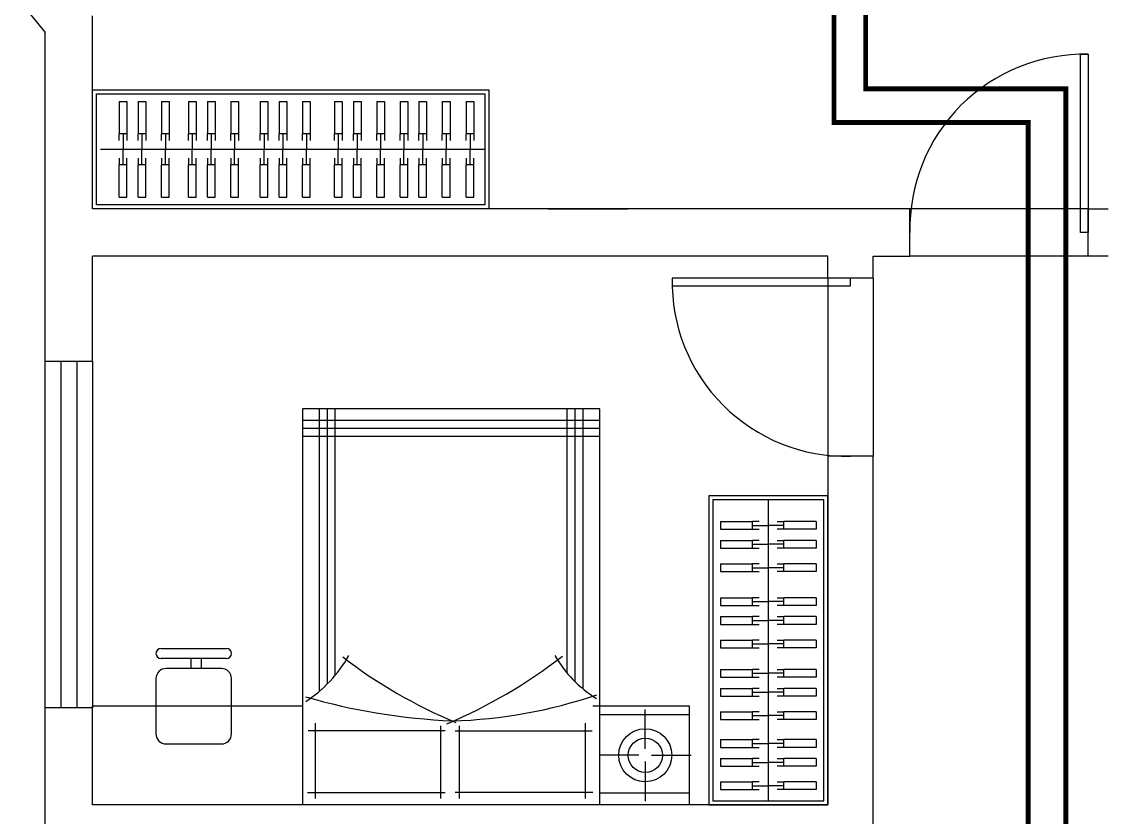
# Model space of a CAD drawing. Header units: millimetres. Extents: x -1705246 to 222838, y -3231245 to 126310.
# Drawn here: x 196630 to 202090, y 4491 to 8510 of the extents above; entities that cross this region are included whole.
import ezdxf

# ---------------------------------------------------------------- set-up
doc = ezdxf.new("R2010")
doc.units = ezdxf.units.MM
doc.linetypes.add('ACAD_ISO03W100', pattern=[30, 12, -18])
for name, color, linetype in [('016-P平面家具', 1, 'Continuous'), ('250', 250, 'Continuous'), ('家具', 1, 'Continuous'), ('家具外线', 1, 'Continuous')]:
    doc.layers.add(name, color=color, linetype=linetype)

msp = doc.modelspace()

# ---------------------------------------------------------------- linework, layer by layer
at = {"color": 250}
for p, q in [((196630.2, 8601.8), (196748.3, 8454.4)), ((196988.3, 7565), (196988.3, 8538.7)), ((196748.3, 6795), (196748.3, 8454.4)), ((201973.3, 7445), (201973.3, 8345)), ((201973.3, 8345), (202013.3, 8345)), ((202013.3, 8345), (202013.3, 7445)), ((196988.3, 7565), (196988.3, 8165)), ((196988.3, 8165), (198988.3, 8165)), ((197008.3, 7585), (197008.3, 8145)), ((197008.3, 8145), (198968.3, 8145)), ((198968.3, 8145), (198968.3, 7585)), ((198988.3, 8165), (198988.3, 7565)), ((197122.4, 8106.7), (197161.3, 8106.7)), ((197122.4, 8106.7), (197122.4, 7944)), ((197161.3, 8106.7), (197161.3, 7944)), ((197217.9, 8106.7), (197256.8, 8106.7)), ((197217.9, 8106.7), (197217.9, 7944)), ((197256.8, 8106.7), (197256.8, 7944)), ((197336, 8106.7), (197374.9, 8106.7)), ((197336, 8106.7), (197336, 7944)), ((197374.9, 8106.7), (197374.9, 7944)), ((197472.3, 8106.7), (197511.2, 8106.7)), ((197472.3, 8106.7), (197472.3, 7944)), ((197511.2, 8106.7), (197511.2, 7944)), ((197567.7, 8106.7), (197606.7, 8106.7)), ((197567.7, 8106.7), (197567.7, 7944)), ((197606.7, 8106.7), (197606.7, 7944)), ((197685.9, 8106.7), (197724.8, 8106.7)), ((197685.9, 8106.7), (197685.9, 7944)), ((197724.8, 8106.7), (197724.8, 7944)), ((197834, 8106.7), (197872.9, 8106.7)), ((197834, 8106.7), (197834, 7944)), ((197872.9, 8106.7), (197872.9, 7944)), ((197929.5, 8106.7), (197968.4, 8106.7)), ((197929.5, 8106.7), (197929.5, 7944)), ((197968.4, 8106.7), (197968.4, 7944)), ((198047.6, 8106.7), (198086.6, 8106.7)), ((198047.6, 8106.7), (198047.6, 7944)), ((198086.6, 8106.7), (198086.6, 7944)), ((198208.8, 8106.7), (198247.7, 8106.7)), ((198208.8, 8106.7), (198208.8, 7944)), ((198247.7, 8106.7), (198247.7, 7944)), ((198304.3, 8106.7), (198343.2, 8106.7)), ((198304.3, 8106.7), (198304.3, 7944)), ((198343.2, 8106.7), (198343.2, 7944)), ((198422.4, 8106.7), (198461.4, 8106.7)), ((198422.4, 8106.7), (198422.4, 7944)), ((198461.4, 8106.7), (198461.4, 7944)), ((198539.8, 8106.7), (198578.7, 8106.7)), ((198539.8, 8106.7), (198539.8, 7944)), ((198578.7, 8106.7), (198578.7, 7944)), ((198635.3, 8106.7), (198674.2, 8106.7)), ((198635.3, 8106.7), (198635.3, 7944)), ((198674.2, 8106.7), (198674.2, 7944)), ((198753.4, 8106.7), (198792.3, 8106.7)), ((198753.4, 8106.7), (198753.4, 7944)), ((198792.3, 8106.7), (198792.3, 7944)), ((198873.7, 8106.7), (198912.6, 8106.7)), ((198873.7, 8106.7), (198873.7, 7944)), ((198912.6, 8106.7), (198912.6, 7944)), ((197161.3, 7944), (197122.4, 7944)), ((197122.4, 7910.3), (197122.4, 7944)), ((197141.9, 7944), (197141.9, 7865)), ((197161.3, 7944), (197161.3, 7910.3)), ((197256.8, 7944), (197217.9, 7944)), ((197217.9, 7910.3), (197217.9, 7944)), ((197237.4, 7944), (197237.4, 7865)), ((197256.8, 7944), (197256.8, 7910.3)), ((197374.9, 7944), (197336, 7944)), ((197336, 7910.3), (197336, 7944)), ((197355.5, 7944), (197355.5, 7865)), ((197374.9, 7944), (197374.9, 7910.3)), ((197511.2, 7944), (197472.3, 7944)), ((197472.3, 7910.3), (197472.3, 7944)), ((197491.7, 7944), (197491.7, 7865)), ((197511.2, 7944), (197511.2, 7910.3)), ((197606.7, 7944), (197567.7, 7944)), ((197567.7, 7910.3), (197567.7, 7944)), ((197587.2, 7944), (197587.2, 7865)), ((197606.7, 7944), (197606.7, 7910.3)), ((197724.8, 7944), (197685.9, 7944)), ((197685.9, 7910.3), (197685.9, 7944)), ((197705.3, 7944), (197705.3, 7865)), ((197724.8, 7944), (197724.8, 7910.3)), ((197872.9, 7944), (197834, 7944)), ((197834, 7910.3), (197834, 7944)), ((197853.5, 7944), (197853.5, 7865)), ((197872.9, 7944), (197872.9, 7910.3)), ((197968.4, 7944), (197929.5, 7944)), ((197929.5, 7910.3), (197929.5, 7944)), ((197949, 7944), (197949, 7865)), ((197968.4, 7944), (197968.4, 7910.3)), ((198086.6, 7944), (198047.6, 7944)), ((198047.6, 7910.3), (198047.6, 7944)), ((198067.1, 7944), (198067.1, 7865)), ((198086.6, 7944), (198086.6, 7910.3)), ((198247.7, 7944), (198208.8, 7944)), ((198208.8, 7910.3), (198208.8, 7944)), ((198228.3, 7944), (198228.3, 7865)), ((198247.7, 7944), (198247.7, 7910.3)), ((198343.2, 7944), (198304.3, 7944)), ((198304.3, 7910.3), (198304.3, 7944)), ((198323.8, 7944), (198323.8, 7865)), ((198343.2, 7944), (198343.2, 7910.3)), ((198461.4, 7944), (198422.4, 7944)), ((198422.4, 7910.3), (198422.4, 7944)), ((198441.9, 7944), (198441.9, 7865)), ((198461.4, 7944), (198461.4, 7910.3)), ((198578.7, 7944), (198539.8, 7944)), ((198539.8, 7910.3), (198539.8, 7944)), ((198559.2, 7944), (198559.2, 7865)), ((198578.7, 7944), (198578.7, 7910.3)), ((198674.2, 7944), (198635.3, 7944)), ((198635.3, 7910.3), (198635.3, 7944)), ((198654.7, 7944), (198654.7, 7865)), ((198674.2, 7944), (198674.2, 7910.3)), ((198792.3, 7944), (198753.4, 7944)), ((198753.4, 7910.3), (198753.4, 7944)), ((198772.8, 7944), (198772.8, 7865)), ((198792.3, 7944), (198792.3, 7910.3)), ((198912.6, 7944), (198873.7, 7944)), ((198873.7, 7910.3), (198873.7, 7944)), ((198893.2, 7944), (198893.2, 7865)), ((198912.6, 7944), (198912.6, 7910.3)), ((198968.3, 7865), (197028.3, 7865)), ((197141.9, 7786), (197141.9, 7865)), ((197237.4, 7786), (197237.4, 7865)), ((197355.5, 7786), (197355.5, 7865)), ((197491.7, 7786), (197491.7, 7865)), ((197587.2, 7786), (197587.2, 7865)), ((197705.3, 7786), (197705.3, 7865)), ((197853.5, 7786), (197853.5, 7865)), ((197949, 7786), (197949, 7865)), ((198067.1, 7786), (198067.1, 7865)), ((198228.3, 7786), (198228.3, 7865)), ((198323.8, 7786), (198323.8, 7865)), ((198441.9, 7786), (198441.9, 7865)), ((198559.2, 7786), (198559.2, 7865)), ((198654.7, 7786), (198654.7, 7865)), ((198772.8, 7786), (198772.8, 7865)), ((198893.2, 7786), (198893.2, 7865)), ((197122.4, 7819.7), (197122.4, 7786)), ((197161.3, 7786), (197161.3, 7819.7)), ((197217.9, 7819.7), (197217.9, 7786)), ((197256.8, 7786), (197256.8, 7819.7)), ((197336, 7819.7), (197336, 7786)), ((197374.9, 7786), (197374.9, 7819.7)), ((197472.3, 7819.7), (197472.3, 7786)), ((197511.2, 7786), (197511.2, 7819.7)), ((197567.7, 7819.7), (197567.7, 7786)), ((197606.7, 7786), (197606.7, 7819.7)), ((197685.9, 7819.7), (197685.9, 7786)), ((197724.8, 7786), (197724.8, 7819.7)), ((197834, 7819.7), (197834, 7786)), ((197872.9, 7786), (197872.9, 7819.7)), ((197929.5, 7819.7), (197929.5, 7786)), ((197968.4, 7786), (197968.4, 7819.7)), ((198047.6, 7819.7), (198047.6, 7786)), ((198086.6, 7786), (198086.6, 7819.7)), ((198208.8, 7819.7), (198208.8, 7786)), ((198247.7, 7786), (198247.7, 7819.7)), ((198304.3, 7819.7), (198304.3, 7786)), ((198343.2, 7786), (198343.2, 7819.7)), ((198422.4, 7819.7), (198422.4, 7786)), ((198461.4, 7786), (198461.4, 7819.7)), ((198539.8, 7819.7), (198539.8, 7786)), ((198578.7, 7786), (198578.7, 7819.7)), ((198635.3, 7819.7), (198635.3, 7786)), ((198674.2, 7786), (198674.2, 7819.7)), ((198753.4, 7819.7), (198753.4, 7786)), ((198792.3, 7786), (198792.3, 7819.7)), ((198873.7, 7819.7), (198873.7, 7786)), ((198912.6, 7786), (198912.6, 7819.7)), ((197161.3, 7786), (197122.4, 7786)), ((197122.4, 7623.3), (197122.4, 7786)), ((197161.3, 7623.3), (197161.3, 7786)), ((197256.8, 7786), (197217.9, 7786)), ((197217.9, 7623.3), (197217.9, 7786)), ((197256.8, 7623.3), (197256.8, 7786)), ((197374.9, 7786), (197336, 7786)), ((197336, 7623.3), (197336, 7786)), ((197374.9, 7623.3), (197374.9, 7786)), ((197511.2, 7786), (197472.3, 7786)), ((197472.3, 7623.3), (197472.3, 7786)), ((197511.2, 7623.3), (197511.2, 7786)), ((197606.7, 7786), (197567.7, 7786)), ((197567.7, 7623.3), (197567.7, 7786)), ((197606.7, 7623.3), (197606.7, 7786)), ((197724.8, 7786), (197685.9, 7786)), ((197685.9, 7623.3), (197685.9, 7786)), ((197724.8, 7623.3), (197724.8, 7786)), ((197872.9, 7786), (197834, 7786)), ((197834, 7623.3), (197834, 7786)), ((197872.9, 7623.3), (197872.9, 7786)), ((197968.4, 7786), (197929.5, 7786)), ((197929.5, 7623.3), (197929.5, 7786)), ((197968.4, 7623.3), (197968.4, 7786)), ((198086.6, 7786), (198047.6, 7786)), ((198047.6, 7623.3), (198047.6, 7786)), ((198086.6, 7623.3), (198086.6, 7786)), ((198247.7, 7786), (198208.8, 7786)), ((198208.8, 7623.3), (198208.8, 7786)), ((198247.7, 7623.3), (198247.7, 7786)), ((198343.2, 7786), (198304.3, 7786)), ((198304.3, 7623.3), (198304.3, 7786)), ((198343.2, 7623.3), (198343.2, 7786)), ((198461.4, 7786), (198422.4, 7786)), ((198422.4, 7623.3), (198422.4, 7786)), ((198461.4, 7623.3), (198461.4, 7786)), ((198578.7, 7786), (198539.8, 7786)), ((198539.8, 7623.3), (198539.8, 7786)), ((198578.7, 7623.3), (198578.7, 7786)), ((198674.2, 7786), (198635.3, 7786)), ((198635.3, 7623.3), (198635.3, 7786)), ((198674.2, 7623.3), (198674.2, 7786)), ((198792.3, 7786), (198753.4, 7786)), ((198753.4, 7623.3), (198753.4, 7786)), ((198792.3, 7623.3), (198792.3, 7786)), ((198912.6, 7786), (198873.7, 7786)), ((198873.7, 7623.3), (198873.7, 7786)), ((198912.6, 7623.3), (198912.6, 7786)), ((197122.4, 7623.3), (197161.3, 7623.3)), ((197217.9, 7623.3), (197256.8, 7623.3)), ((197336, 7623.3), (197374.9, 7623.3)), ((197472.3, 7623.3), (197511.2, 7623.3)), ((197567.7, 7623.3), (197606.7, 7623.3)), ((197685.9, 7623.3), (197724.8, 7623.3)), ((197834, 7623.3), (197872.9, 7623.3)), ((197929.5, 7623.3), (197968.4, 7623.3)), ((198047.6, 7623.3), (198086.6, 7623.3)), ((198208.8, 7623.3), (198247.7, 7623.3)), ((198304.3, 7623.3), (198343.2, 7623.3)), ((198422.4, 7623.3), (198461.4, 7623.3)), ((198539.8, 7623.3), (198578.7, 7623.3)), ((198635.3, 7623.3), (198674.2, 7623.3)), ((198753.4, 7623.3), (198792.3, 7623.3)), ((198873.7, 7623.3), (198912.6, 7623.3)), ((198988.3, 7565), (196988.3, 7565)), ((198968.3, 7585), (197008.3, 7585)), ((201113.3, 7565), (197008.3, 7565)), ((199288.3, 7565), (199688.3, 7565)), ((201113.3, 7325), (201113.3, 7565)), ((202013.3, 7565), (201113.3, 7565)), ((202013.3, 7325), (202013.3, 7565)), ((202013.3, 7565), (202113.3, 7565)), ((202013.3, 7445), (201973.3, 7445)), ((196988.3, 6795), (196988.3, 7325)), ((200698.3, 7325), (196988.3, 7325)), ((200698.3, 7215), (200698.3, 7325)), ((200928.3, 7215), (200928.3, 7325)), ((200928.3, 7325), (201113.3, 7325)), ((202013.3, 7325), (201113.3, 7325)), ((202113.3, 7325), (202013.3, 7325)), ((200813.3, 7215), (199913.3, 7215)), ((199913.3, 7215), (199913.3, 7175)), ((200928.3, 7215), (200698.3, 7215)), ((200698.3, 7215), (200698.3, 6315)), ((200813.3, 7175), (200813.3, 7215)), ((200928.3, 7215), (200928.3, 6315)), ((199913.3, 7175), (200813.3, 7175)), ((196748.3, 5045), (196748.3, 6795)), ((196748.3, 6795), (196988.3, 6795)), ((196828.3, 6795), (196828.3, 5045)), ((196908.3, 6795), (196908.3, 5045)), ((196988.3, 6795), (196988.3, 5045)), ((200928.3, 6315), (200698.3, 6315)), ((200698.3, 6315), (200698.3, 4555)), ((200928.3, 2115), (200928.3, 6315)), ((200698.3, 6115), (200098.3, 6115)), ((200098.3, 6115), (200098.3, 4555)), ((200698.3, 4555), (200698.3, 6115)), ((200678.3, 6095), (200118.3, 6095)), ((200118.3, 6095), (200118.3, 4575)), ((200398.3, 6095), (200398.3, 4575)), ((200678.3, 4575), (200678.3, 6095)), ((200156.5, 5985.5), (200156.5, 5946.6)), ((200156.5, 5985.5), (200319.2, 5985.5)), ((200319.2, 5946.6), (200319.2, 5985.5)), ((200352.9, 5985.5), (200319.2, 5985.5)), ((200319.2, 5966), (200398.3, 5966)), ((200477.3, 5966), (200398.3, 5966)), ((200443.6, 5985.5), (200477.3, 5985.5)), ((200477.3, 5946.6), (200477.3, 5985.5)), ((200640, 5985.5), (200477.3, 5985.5)), ((200640, 5985.5), (200640, 5946.6)), ((200156.5, 5946.6), (200319.2, 5946.6)), ((200319.2, 5946.6), (200352.9, 5946.6)), ((200477.3, 5946.6), (200443.6, 5946.6)), ((200640, 5946.6), (200477.3, 5946.6)), ((200156.5, 5890), (200156.5, 5851.1)), ((200156.5, 5890), (200319.2, 5890)), ((200156.5, 5851.1), (200319.2, 5851.1)), ((200319.2, 5851.1), (200319.2, 5890)), ((200352.9, 5890), (200319.2, 5890)), ((200319.2, 5870.5), (200398.3, 5870.5)), ((200319.2, 5851.1), (200352.9, 5851.1)), ((200477.3, 5870.5), (200398.3, 5870.5)), ((200443.6, 5890), (200477.3, 5890)), ((200477.3, 5851.1), (200443.6, 5851.1)), ((200477.3, 5851.1), (200477.3, 5890)), ((200640, 5890), (200477.3, 5890)), ((200640, 5851.1), (200477.3, 5851.1)), ((200640, 5890), (200640, 5851.1)), ((200156.5, 5771.9), (200156.5, 5733)), ((200156.5, 5771.9), (200319.2, 5771.9)), ((200156.5, 5733), (200319.2, 5733)), ((200319.2, 5733), (200319.2, 5771.9)), ((200352.9, 5771.9), (200319.2, 5771.9)), ((200319.2, 5752.4), (200398.3, 5752.4)), ((200319.2, 5733), (200352.9, 5733)), ((200477.3, 5752.4), (200398.3, 5752.4)), ((200443.6, 5771.9), (200477.3, 5771.9)), ((200477.3, 5733), (200443.6, 5733)), ((200477.3, 5733), (200477.3, 5771.9)), ((200640, 5771.9), (200477.3, 5771.9)), ((200640, 5733), (200477.3, 5733)), ((200640, 5771.9), (200640, 5733)), ((200156.5, 5600.6), (200156.5, 5561.6)), ((200156.5, 5600.6), (200319.2, 5600.6)), ((200319.2, 5561.6), (200319.2, 5600.6)), ((200352.9, 5600.6), (200319.2, 5600.6)), ((200319.2, 5581.1), (200398.3, 5581.1)), ((200477.3, 5581.1), (200398.3, 5581.1)), ((200443.6, 5600.6), (200477.3, 5600.6)), ((200477.3, 5561.6), (200477.3, 5600.6)), ((200640, 5600.6), (200477.3, 5600.6)), ((200640, 5600.6), (200640, 5561.6)), ((200156.5, 5561.6), (200319.2, 5561.6)), ((200319.2, 5561.6), (200352.9, 5561.6)), ((200477.3, 5561.6), (200443.6, 5561.6)), ((200640, 5561.6), (200477.3, 5561.6)), ((200156.5, 5505.1), (200156.5, 5466.1)), ((200156.5, 5505.1), (200319.2, 5505.1)), ((200156.5, 5466.1), (200319.2, 5466.1)), ((200319.2, 5466.1), (200319.2, 5505.1)), ((200352.9, 5505.1), (200319.2, 5505.1)), ((200319.2, 5485.6), (200398.3, 5485.6)), ((200319.2, 5466.1), (200352.9, 5466.1)), ((200477.3, 5485.6), (200398.3, 5485.6)), ((200443.6, 5505.1), (200477.3, 5505.1)), ((200477.3, 5466.1), (200443.6, 5466.1)), ((200477.3, 5466.1), (200477.3, 5505.1)), ((200640, 5505.1), (200477.3, 5505.1)), ((200640, 5466.1), (200477.3, 5466.1)), ((200640, 5505.1), (200640, 5466.1)), ((200156.5, 5386.9), (200156.5, 5348)), ((200156.5, 5386.9), (200319.2, 5386.9)), ((200319.2, 5348), (200319.2, 5386.9)), ((200352.9, 5386.9), (200319.2, 5386.9)), ((200319.2, 5367.5), (200398.3, 5367.5)), ((200477.3, 5367.5), (200398.3, 5367.5)), ((200443.6, 5386.9), (200477.3, 5386.9)), ((200477.3, 5348), (200477.3, 5386.9)), ((200640, 5386.9), (200477.3, 5386.9)), ((200640, 5386.9), (200640, 5348)), ((200156.5, 5348), (200319.2, 5348)), ((200319.2, 5348), (200352.9, 5348)), ((200477.3, 5348), (200443.6, 5348)), ((200640, 5348), (200477.3, 5348)), ((200156.5, 5238.5), (200156.5, 5199.6)), ((200156.5, 5238.5), (200319.2, 5238.5)), ((200156.5, 5199.6), (200319.2, 5199.6)), ((200319.2, 5199.6), (200319.2, 5238.5)), ((200352.9, 5238.5), (200319.2, 5238.5)), ((200319.2, 5219.1), (200398.3, 5219.1)), ((200319.2, 5199.6), (200352.9, 5199.6)), ((200477.3, 5219.1), (200398.3, 5219.1)), ((200443.6, 5238.5), (200477.3, 5238.5)), ((200477.3, 5199.6), (200443.6, 5199.6)), ((200477.3, 5199.6), (200477.3, 5238.5)), ((200640, 5238.5), (200477.3, 5238.5)), ((200640, 5199.6), (200477.3, 5199.6)), ((200640, 5238.5), (200640, 5199.6)), ((200156.5, 5143), (200156.5, 5104.1)), ((200156.5, 5143), (200319.2, 5143)), ((200319.2, 5104.1), (200319.2, 5143)), ((200352.9, 5143), (200319.2, 5143)), ((200443.6, 5143), (200477.3, 5143)), ((200477.3, 5104.1), (200477.3, 5143)), ((200640, 5143), (200477.3, 5143)), ((200640, 5143), (200640, 5104.1)), ((200156.5, 5104.1), (200319.2, 5104.1)), ((200319.2, 5123.6), (200398.3, 5123.6)), ((200319.2, 5104.1), (200352.9, 5104.1)), ((200477.3, 5123.6), (200398.3, 5123.6)), ((200477.3, 5104.1), (200443.6, 5104.1)), ((200640, 5104.1), (200477.3, 5104.1)), ((196748.3, 3905), (196748.3, 5045)), ((196988.3, 5045), (196748.3, 5045)), ((196988.3, 4555), (196988.3, 5055)), ((196988.3, 5055), (198048.3, 5055)), ((196988.3, 4555), (196988.3, 5045)), ((198048.3, 5055), (198048.3, 4555)), ((200156.5, 5024.9), (200156.5, 4986)), ((200156.5, 5024.9), (200319.2, 5024.9)), ((200319.2, 4986), (200319.2, 5024.9)), ((200352.9, 5024.9), (200319.2, 5024.9)), ((200443.6, 5024.9), (200477.3, 5024.9)), ((200477.3, 4986), (200477.3, 5024.9)), ((200640, 5024.9), (200477.3, 5024.9)), ((200640, 5024.9), (200640, 4986)), ((200156.5, 4986), (200319.2, 4986)), ((200319.2, 5005.5), (200398.3, 5005.5)), ((200319.2, 4986), (200352.9, 4986)), ((200477.3, 5005.5), (200398.3, 5005.5)), ((200477.3, 4986), (200443.6, 4986)), ((200640, 4986), (200477.3, 4986)), ((200156.5, 4884.1), (200156.5, 4845.1)), ((200156.5, 4884.1), (200319.2, 4884.1)), ((200319.2, 4845.1), (200319.2, 4884.1)), ((200352.9, 4884.1), (200319.2, 4884.1)), ((200319.2, 4864.6), (200398.3, 4864.6)), ((200477.3, 4864.6), (200398.3, 4864.6)), ((200443.6, 4884.1), (200477.3, 4884.1)), ((200477.3, 4845.1), (200477.3, 4884.1)), ((200640, 4884.1), (200477.3, 4884.1)), ((200640, 4884.1), (200640, 4845.1)), ((200156.5, 4845.1), (200319.2, 4845.1)), ((200319.2, 4845.1), (200352.9, 4845.1)), ((200477.3, 4845.1), (200443.6, 4845.1)), ((200640, 4845.1), (200477.3, 4845.1)), ((200156.5, 4788.6), (200156.5, 4749.7)), ((200156.5, 4788.6), (200319.2, 4788.6)), ((200156.5, 4749.7), (200319.2, 4749.7)), ((200319.2, 4749.7), (200319.2, 4788.6)), ((200352.9, 4788.6), (200319.2, 4788.6)), ((200319.2, 4769.1), (200398.3, 4769.1)), ((200319.2, 4749.7), (200352.9, 4749.7)), ((200477.3, 4769.1), (200398.3, 4769.1)), ((200443.6, 4788.6), (200477.3, 4788.6)), ((200477.3, 4749.7), (200443.6, 4749.7)), ((200477.3, 4749.7), (200477.3, 4788.6)), ((200640, 4788.6), (200477.3, 4788.6)), ((200640, 4749.7), (200477.3, 4749.7)), ((200640, 4788.6), (200640, 4749.7)), ((200156.5, 4670.5), (200156.5, 4631.5)), ((200156.5, 4670.5), (200319.2, 4670.5)), ((200319.2, 4631.5), (200319.2, 4670.5)), ((200352.9, 4670.5), (200319.2, 4670.5)), ((200319.2, 4651), (200398.3, 4651)), ((200477.3, 4651), (200398.3, 4651)), ((200443.6, 4670.5), (200477.3, 4670.5)), ((200477.3, 4631.5), (200477.3, 4670.5)), ((200640, 4670.5), (200477.3, 4670.5)), ((200640, 4670.5), (200640, 4631.5)), ((200156.5, 4631.5), (200319.2, 4631.5)), ((200319.2, 4631.5), (200352.9, 4631.5)), ((200477.3, 4631.5), (200443.6, 4631.5)), ((200640, 4631.5), (200477.3, 4631.5)), ((200698.3, 4555), (196988.3, 4555)), ((198048.3, 4555), (196988.3, 4555)), ((200098.3, 4555), (200698.3, 4555)), ((200118.3, 4575), (200678.3, 4575))]:
    msp.add_line(p, q, dxfattribs=at)
at = {"color": 1, "linetype": 'ACAD_ISO03W100', "lineweight": 30, "ltscale": 5, "const_width": 25}
msp.add_lwpolyline([(201710, 4070), (201710, 8000), (200730, 8000), (200730, 9250), (202053.3, 9250)], dxfattribs=at)
at = {"color": 250}
for centre, start, end in [((201993.3, 7465), 88.698, 181.302), ((200793.3, 7195), 178.698, 271.302)]:
    msp.add_arc(centre, 880.2, start, end, dxfattribs=at)
at = {"layer": '016-P平面家具', "color": 250}
for p, q in [((199548.3, 6555), (198048.3, 6555)), ((198048.3, 6555), (198048.3, 4555)), ((199548.3, 4555), (199548.3, 6555)), ((198048.3, 5055), (198048.3, 4555)), ((199512.2, 5055), (199998.3, 5055)), ((199998.3, 5055), (199998.3, 4555)), ((199534.8, 4555), (198051.1, 4555)), ((199998.3, 4555), (199528.3, 4555))]:
    msp.add_line(p, q, dxfattribs=at)
for centre, radius, start, end in [((197704.1, 5630.8), 660.8, 302.9955, 330.8543), ((199771.9, 7268), 2485.7, 232.2668, 247.5104), ((197776.2, 7341.2), 2578.7, 292.835, 307.8706), ((199840.1, 5600.2), 594.4, 209.3383, 238.6582), ((198948.9, 8187), 3211.5, 253.9738, 267.4015), ((198735.6, 7437.4), 2459.5, 271.5915, 288.9025)]:
    msp.add_arc(centre, radius, start, end, dxfattribs=at)
at = {"layer": '250', "color": 5, "const_width": 25}
msp.add_lwpolyline([(201900, 3870), (201900, 8170), (200890, 8170), (200890, 9050), (202053.3, 9050)], dxfattribs=at)
at = {"layer": '家具', "color": 250}
for p, q in [((198133.1, 5131.7), (198133.1, 6555)), ((198173.1, 5166), (198173.1, 6555)), ((198213.1, 5207.5), (198213.1, 6555)), ((199383.4, 5220.2), (199383.4, 6555)), ((199423.4, 5176.3), (199423.4, 6555)), ((199463.4, 5140.3), (199463.4, 6555)), ((199548.3, 6495.7), (198048.3, 6495.7)), ((199548.3, 6455.7), (198048.3, 6455.7)), ((199548.3, 6415.7), (198048.3, 6415.7)), ((199777.8, 4837), (199777.8, 5036.2)), ((199998.3, 5010), (199548.3, 5010)), ((198768.2, 4928.7), (198076.7, 4928.7)), ((198110.9, 4966.5), (198110.9, 4587.2)), ((198746.1, 4587.2), (198746.1, 4953.6)), ((198817.5, 4928.7), (199509, 4928.7)), ((198839.6, 4587.2), (198839.6, 4953.6)), ((199474.8, 4966.5), (199474.8, 4587.2)), ((199745.8, 4805), (199546.6, 4805)), ((199809.8, 4805), (200009, 4805)), ((199777.8, 4773), (199777.8, 4573.8)), ((198073, 4617.6), (198768.2, 4617.6)), ((199512.7, 4617.6), (198817.5, 4617.6)), ((199548.3, 4615), (199998.3, 4615))]:
    msp.add_line(p, q, dxfattribs=at)
for radius in [133.9, 86.2]:
    msp.add_circle((199777.8, 4805), radius, dxfattribs=at)
at = {"layer": '家具外线', "color": 250}
for p, q in [((197333.6, 5344.7), (197663.8, 5344.7)), ((197663.8, 5293.9), (197333.6, 5293.9)), ((197638.4, 5243.1), (197359, 5243.1)), ((197486, 5243.1), (197486, 5293.9)), ((197536.8, 5293.9), (197536.8, 5243.1)), ((197308.2, 5192.3), (197308.2, 4912.9)), ((197689.2, 4912.9), (197689.2, 5192.3)), ((197359, 4862.1), (197638.4, 4862.1))]:
    msp.add_line(p, q, dxfattribs=at)
for centre, radius, start, end in [((197333.6, 5319.3), 25.4, 90, 270), ((197663.8, 5319.3), 25.4, 270, 90), ((197359, 5192.3), 50.8, 90, 180), ((197638.4, 5192.3), 50.8, 0, 90), ((197359, 4912.9), 50.8, 180, 270), ((197638.4, 4912.9), 50.8, 270, 0)]:
    msp.add_arc(centre, radius, start, end, dxfattribs=at)

doc.saveas('drawing.dxf')
